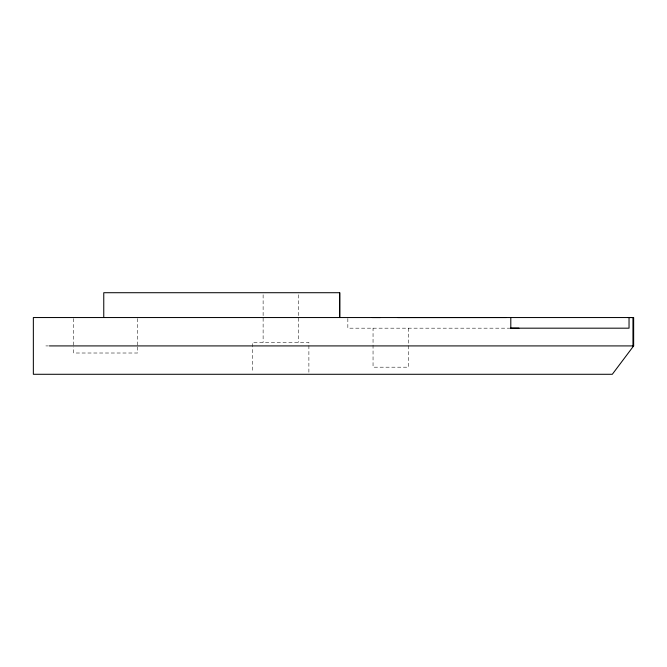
<?xml version="1.0" encoding="UTF-8"?>
<svg xmlns="http://www.w3.org/2000/svg" width="667" height="667" viewBox="0 0 667 667"><rect width="100%" height="100%" fill="white"/><g stroke="black" fill="none" stroke-linecap="round" stroke-linejoin="round"><path stroke-width="0.5" stroke-dasharray="3.33 2.5" d="M347.84 318.509L347.84 328.181L509.78 328.181M45.848 345.915L48.474 345.915M408.512 328.189L408.512 367.192L373.045 367.192L373.045 328.189M308.888 372.228L308.888 342.363L252.568 342.363L252.568 372.228M298.324 294.781L298.324 342.363M263.123 294.781L263.123 342.363M137.56 318.551L137.56 345.915M137.56 346.923L137.56 353.01L73.72 353.01L73.72 346.923M73.72 318.551L73.72 345.915"/><path stroke-width="1" d="M510.805 317.542L510.805 328.181L518.951 328.189M629.039 317.542L633.65 317.55L633.65 345.915L612.306 374.287L33.35 374.287L33.35 317.542L629.039 317.542L629.039 328.189L510.497 328.181M632.958 345.915L632.958 317.55L627.755 317.542M397.774 317.567L506.336 317.542M49.425 345.915L633.65 345.915M372.136 317.542L380.423 317.567M339.761 317.542L339.761 292.713L103.76 292.713L103.76 317.542M339.661 292.713L339.661 317.542"/></g></svg>
